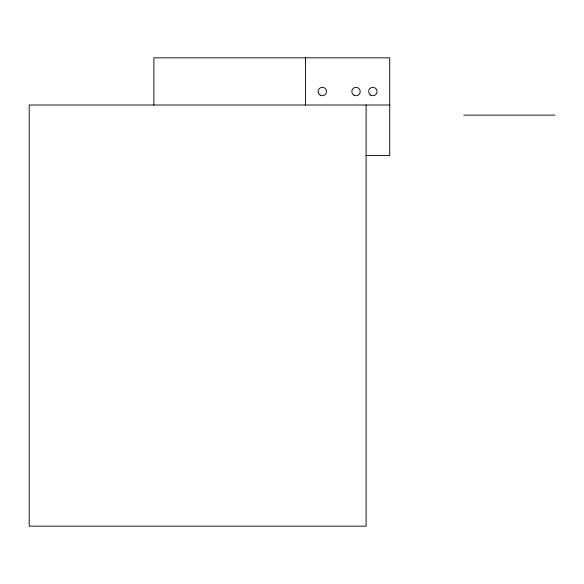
<?xml version="1.0" encoding="UTF-8"?>
<svg xmlns="http://www.w3.org/2000/svg" width="584" height="584" viewBox="0 0 584 584"><rect width="100%" height="100%" fill="white"/><g stroke="black" fill="none" stroke-linecap="round" stroke-linejoin="round"><path stroke-width="0.88" d="M389.711 105.01L29.2 105.01L29.2 526.162L366.124 526.162L366.124 105.01M463.827 115.114L554.8 115.114M366.029 155.548L389.711 155.548L389.711 57.838L153.862 57.838L153.862 105.01M305.476 57.838L305.476 105.01M370.752 95.177A4.212 4.212 0 0 0 377.074 91.527A4.212 4.212 0 0 0 370.752 87.885A4.212 4.212 0 0 0 370.752 95.177M353.911 95.177A4.212 4.212 0 0 0 360.226 91.527A4.212 4.212 0 0 0 353.911 87.885A4.212 4.212 0 0 0 353.911 95.177M320.214 95.177A4.212 4.212 0 0 0 326.536 91.527A4.212 4.212 0 0 0 320.214 87.885A4.212 4.212 0 0 0 320.214 95.177"/></g></svg>
